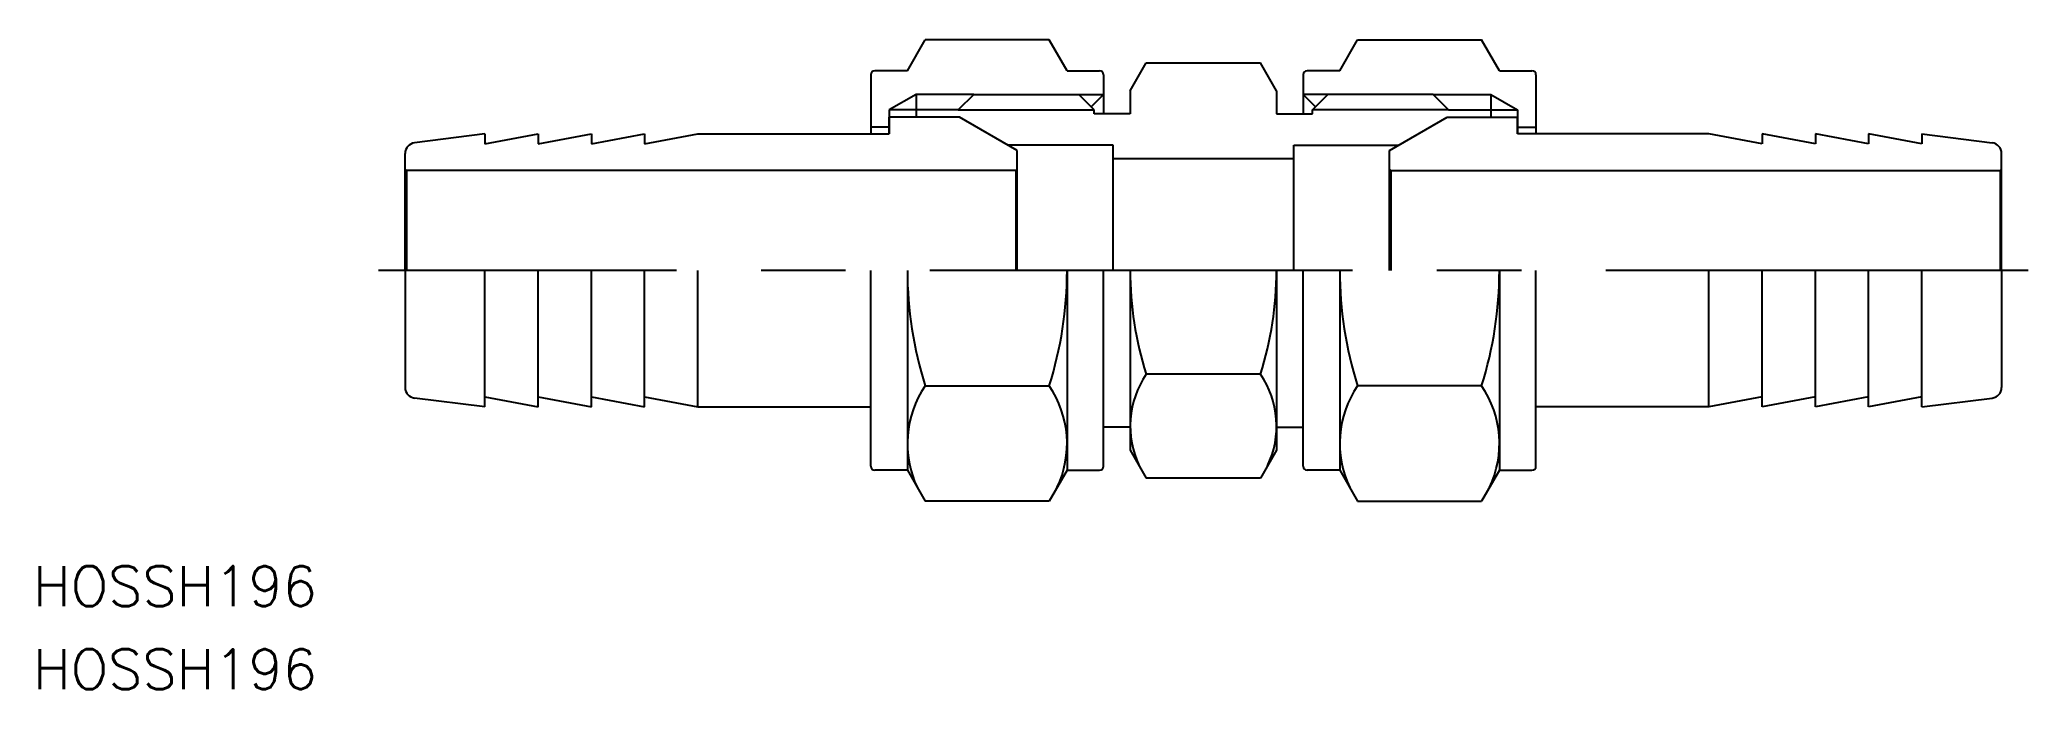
# Model space of a CAD drawing. Extents: x -27 to 122, y -31 to 17.
import ezdxf

# ---------------------------------------------------------------- set-up
doc = ezdxf.new("R2010")
doc.units = 0
doc.linetypes.add('CENTER', pattern=[50.8, 31.75, -6.35, 6.35, -6.35])
doc.layers.get('0').update_dxf_attribs({"linetype": 'CONTINUOUS'})
doc.layers.add('CENTER', color=1, linetype='CENTER')
doc.styles.get("Standard").update_dxf_attribs({"font": 'txt.shx', "height": 3, "bigfont": 'bigfont.shx'})

msp = doc.modelspace()

# ---------------------------------------------------------------- linework, layer by layer
at = {"color": 7, "linetype": 'CONTINUOUS'}
for p, q in [((37.75, 15), (39.09, 17.32)), ((48.41, 17.32), (39.09, 17.32)), ((49.75, 15), (48.41, 17.32)), ((70.25, 15), (71.59, 17.32)), ((71.59, 17.32), (80.91, 17.32)), ((82.25, 15), (80.91, 17.32)), ((37.75, 15), (35.3, 15)), ((49.75, 15), (52.2, 15)), ((54.5, 13.5), (55.71, 15.59)), ((55.71, 15.59), (64.29, 15.59)), ((65.5, 13.5), (64.29, 15.59)), ((70.25, 15), (67.8, 15)), ((82.25, 15), (84.7, 15)), ((35, 14.7), (35, 10.25)), ((52.5, 14.7), (52.5, 11.76)), ((54.5, 13.5), (54.5, 11.76)), ((65.5, 13.5), (65.5, 11.76)), ((67.5, 14.7), (67.5, 11.76)), ((85, 14.7), (85, 10.25)), ((38.4, 13.22), (36.39, 12.06)), ((41.58, 12.06), (36.39, 12.06)), ((36.39, 12.06), (36.39, 10.25)), ((38.4, 13.22), (38.4, 11.5)), ((42.74, 13.22), (41.58, 12.06)), ((42.74, 13.22), (50.64, 13.22)), ((51.8, 12.06), (50.64, 13.22)), ((52.5, 13.22), (51.57, 12.29)), ((51.8, 11.76), (51.8, 12.06)), ((67.5, 13.22), (68.43, 12.29)), ((68.2, 12.06), (69.36, 13.22)), ((68.2, 11.76), (68.2, 12.06)), ((77.26, 13.22), (69.36, 13.22)), ((78.42, 12.06), (77.26, 13.22)), ((78.42, 12.06), (83.61, 12.06)), ((81.6, 13.22), (83.61, 12.06)), ((81.6, 13.22), (81.6, 11.5)), ((83.61, 12.06), (83.61, 10.25)), ((36.39, 10.75), (35, 10.75)), ((41.67, 11.5), (36.39, 11.5)), ((36.39, 10.25), (36.39, 11.5)), ((46, 9), (41.67, 11.5)), ((54.5, 11.76), (51.8, 11.76)), ((65.5, 11.76), (68.2, 11.76)), ((74, 9), (78.33, 11.5)), ((78.33, 11.5), (83.61, 11.5)), ((83.61, 10.25), (83.61, 11.5)), ((83.61, 10.75), (85, 10.75)), ((6, 10.25), (0.7, 9.59)), ((6, 9.5), (10, 10.25)), ((6, 10.25), (6, 9.5)), ((10, 10.25), (10, 10.25)), ((10, 10.25), (10, 9.5)), ((10, 9.5), (14, 10.25)), ((14, 9.5), (18, 10.25)), ((14, 10.25), (14, 9.5)), ((18, 9.5), (22, 10.25)), ((18, 10.25), (18, 9.5)), ((22, 10.25), (36.39, 10.25)), ((53.21, 9.4), (45.31, 9.4)), ((46, 0), (46, 9)), ((53.21, 0), (53.21, 9.4)), ((66.79, 9.4), (74.69, 9.4)), ((66.79, 0), (66.79, 9.4)), ((74, 0), (74, 9)), ((98, 10.25), (83.61, 10.25)), ((102, 9.5), (98, 10.25)), ((106, 9.5), (102, 10.25)), ((102, 10.25), (102, 9.5)), ((110, 9.5), (106, 10.25)), ((106, 10.25), (106, 9.5)), ((114, 9.5), (110, 10.25)), ((110, 10.25), (110, 9.5)), ((110, 10.25), (110, 10.25)), ((114, 10.25), (119.3, 9.59)), ((114, 10.25), (114, 9.5)), ((0, 0), (0, 8.79)), ((0.1, 7.5), (0, 7.6)), ((45.9, 7.5), (0.1, 7.5)), ((0.1, 7.5), (0.1, 0)), ((45.9, 7.5), (46, 7.6)), ((45.9, 7.5), (45.9, 0)), ((53.21, 8.4), (66.79, 8.4)), ((74.1, 7.5), (74, 7.6)), ((74.1, 7.5), (119.9, 7.5)), ((74.1, 7.5), (74.1, 0)), ((119.9, 7.5), (120, 7.6)), ((119.9, 7.5), (119.9, 0)), ((120, 0), (120, 8.79)), ((0, 0), (0, -8.79)), ((6, -10.25), (6, 0)), ((10, -10.25), (10, 0)), ((14, -10.25), (14, 0)), ((18, -10.25), (18, 0)), ((22, -10.25), (22, 0)), ((35, -14.7), (35, 0)), ((37.75, 0), (37.75, -15)), ((49.75, 0), (49.75, -15)), ((52.5, -14.7), (52.5, 0)), ((67.5, -14.7), (67.5, 0)), ((70.25, 0), (70.25, -15)), ((82.25, 0), (82.25, -15)), ((85, -14.7), (85, 0)), ((98, -10.25), (98, 0)), ((102, -10.25), (102, 0)), ((106, -10.25), (106, 0)), ((110, -10.25), (110, 0)), ((114, -10.25), (114, 0)), ((120, 0), (120, -8.79)), ((54.5, 0), (54.5, -13.5)), ((65.5, 0), (65.5, -13.5)), ((39.09, -8.66), (48.41, -8.66)), ((64.29, -7.79), (55.71, -7.79)), ((80.91, -8.66), (71.59, -8.66)), ((6, -10.25), (0.7, -9.59)), ((6, -9.5), (10, -10.25)), ((10, -9.5), (14, -10.25)), ((10, -10.25), (10, -10.25)), ((14, -9.5), (18, -10.25)), ((18, -9.5), (22, -10.25)), ((22, -10.25), (35, -10.25)), ((98, -10.25), (85, -10.25)), ((102, -9.5), (98, -10.25)), ((106, -9.5), (102, -10.25)), ((110, -9.5), (106, -10.25)), ((114, -9.5), (110, -10.25)), ((110, -10.25), (110, -10.25)), ((114, -10.25), (119.3, -9.59)), ((54.5, -11.76), (52.5, -11.76)), ((65.5, -11.76), (67.5, -11.76)), ((54.5, -13.5), (55.71, -15.59)), ((65.5, -13.5), (64.29, -15.59)), ((37.75, -15), (35.3, -15)), ((37.75, -15), (39.09, -17.32)), ((49.75, -15), (48.41, -17.32)), ((49.75, -15), (52.2, -15)), ((64.29, -15.59), (55.71, -15.59)), ((70.25, -15), (67.8, -15)), ((70.25, -15), (71.59, -17.32)), ((82.25, -15), (80.91, -17.32)), ((82.25, -15), (84.7, -15)), ((48.41, -17.32), (39.09, -17.32)), ((71.59, -17.32), (80.91, -17.32))]:
    msp.add_line(p, q, dxfattribs=at)
at = {"color": 3, "linetype": 'CONTINUOUS'}
for p, q in [((42.74, 13.22), (38.4, 13.22)), ((41.58, 12.06), (51.8, 12.06)), ((50.64, 13.22), (52.5, 13.22)), ((69.36, 13.22), (67.5, 13.22)), ((78.42, 12.06), (68.2, 12.06)), ((77.26, 13.22), (81.6, 13.22))]:
    msp.add_line(p, q, dxfattribs=at)
at = {"color": 7, "linetype": 'CONTINUOUS'}
for centre, radius, start, end in [((35.3, 14.7), 0.3, 90, 180), ((52.2, 14.7), 0.3, 0, 90), ((67.8, 14.7), 0.3, 90, 180), ((84.7, 14.7), 0.3, 0, 90), ((0.8, 8.79), 0.8, 97.125, 180), ((119.2, 8.79), 0.8, 0, 82.875), ((66.41, 0), 28.66, 180, 197.588), ((21.09, 0), 28.66, 342.412, 0), ((80.29, 0), 25.79, 180, 197.588), ((39.71, 0), 25.79, 342.412, 360), ((98.91, 0), 28.66, 180, 197.588), ((53.59, 0), 28.66, 342.412, 0), ((0.8, -8.79), 0.8, 180, 262.875), ((45.42, -12.99), 7.67, 145.6158, 205.6158), ((42.08, -12.99), 7.67, 334.3842, 34.3842), ((61.4, -11.69), 6.9, 145.6158, 205.6158), ((58.6, -11.69), 6.9, 334.3842, 34.3842), ((77.92, -12.99), 7.67, 145.6158, 205.6158), ((74.58, -12.99), 7.67, 334.3842, 34.3842), ((119.2, -8.79), 0.8, 277.125, 0), ((35.3, -14.7), 0.3, 180, 270), ((52.2, -14.7), 0.3, 270, 0), ((67.8, -14.7), 0.3, 180, 270), ((84.7, -14.7), 0.3, 270, 0)]:
    msp.add_arc(centre, radius, start, end, dxfattribs=at)
at = {"layer": 'CENTER', "color": 1, "linetype": 'CENTER'}
msp.add_line((122, 0), (-2, 0), dxfattribs=at)

# ---------------------------------------------------------------- texts
at = {"color": 7, "linetype": 'CONTINUOUS'}
for p in [(-27.98, -25.2), (-27.98, -31.44)]:
    msp.add_text('HOSSH196', height=3, dxfattribs=at).set_placement(p)

doc.saveas('drawing.dxf')
